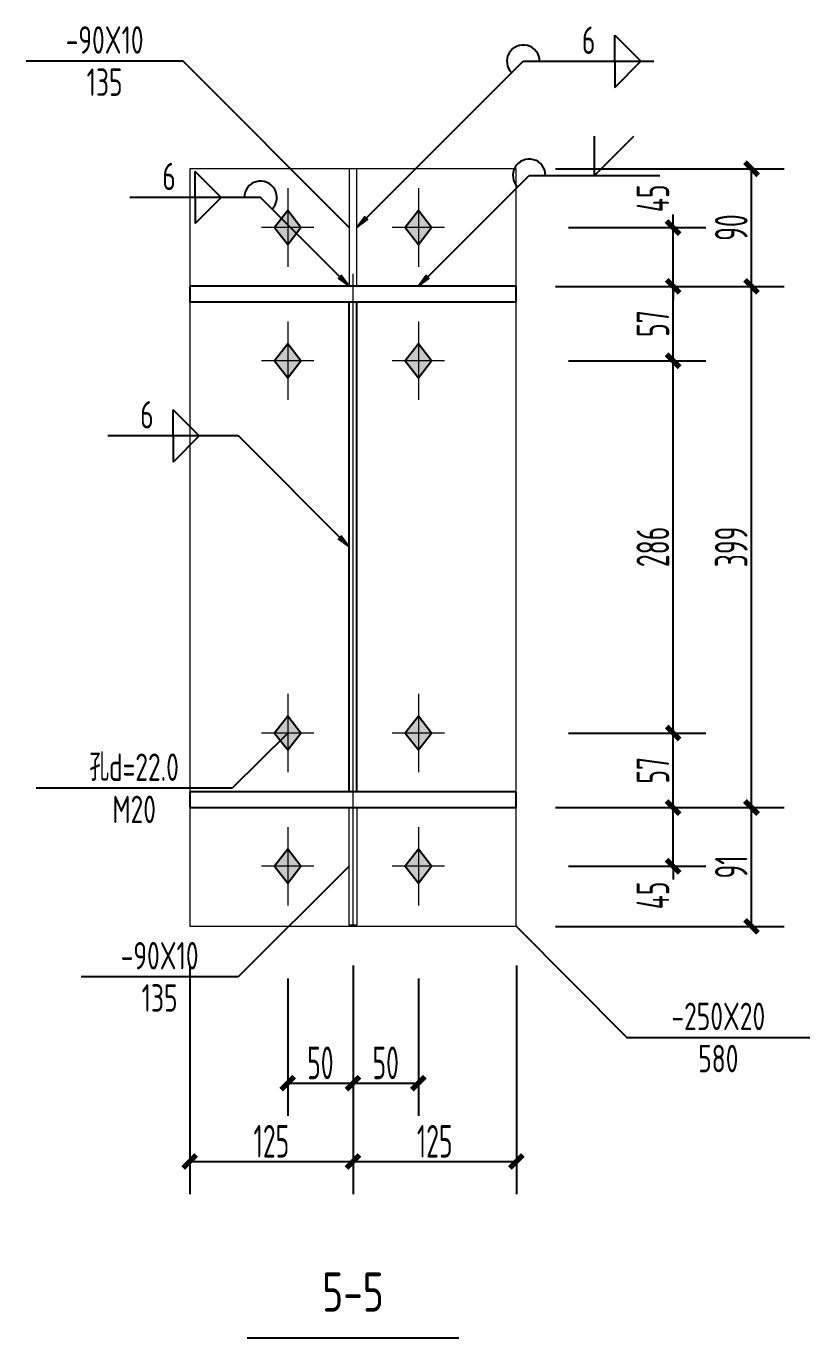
# Model space of a CAD drawing. Extents: x 447413 to 2975780, y -1432727 to 1301644.
# Drawn here: x 2672907 to 2678904, y -1144203 to -1134162 of the extents above; entities that cross this region are included whole.
import ezdxf
from ezdxf.enums import TextEntityAlignment as Align

# ---------------------------------------------------------------- set-up
doc = ezdxf.new("R2010")
doc.units = 0
doc.header["$LTSCALE"] = 1000
doc.header["$MEASUREMENT"] = 0
doc.linetypes.add('线型6', pattern=[8.75, 5, -1.25, 1.25, -1.25])
for name, color, linetype in [('10', 7, 'Continuous'), ('尺寸标注', 253, 'Continuous'), ('焊缝标注', 253, 'Continuous'), ('螺栓孔标注', 253, 'Continuous'), ('钢板标注', 253, 'Continuous')]:
    doc.layers.add(name, color=color, linetype=linetype)
doc.layers.add('20', color=2, linetype='Continuous', lineweight=18)
doc.styles.add('PkpmHz', font='Pkpmeng', dxfattribs={"width": 0.6, "bigfont": 'hztxt'})
doc.dimstyles.new('Pkpm_1.00', dxfattribs={"dimtxt": 250, "dimasz": 100, "dimexe": 250, "dimexo": 0.0625, "dimgap": 30, "dimtad": 1, "dimdec": 0, "dimrnd": 5, "dimzin": 0, "dimdsep": 46, "dimtxsty": 'PkpmHz', "dimblk1": 'ARCHTICK', "dimblk2": 'ARCHTICK', "dimsah": 1, "dimcen": 0.09, "dimadec": 0, "dimazin": 0, "dimtfac": 1, "dimtdec": 0, "dimtmove": 2, "dimatfit": 1, "dimfxl": 0, "dimtolj": 1, "dimtzin": 0, "dimarcsym": 0})

# ---------------------------------------------------------------- blocks, each defined once
blk = doc.blocks.new('_ArchTick')
at = {"color": 0, "linetype": 'ByBlock', "const_width": 0.4}
blk.add_lwpolyline([(-0.5, -0.5), (0.5, 0.5)], dxfattribs=at)
blk = doc.blocks.new('*D1121')
at = {"layer": 'Defpoints', "color": 0, "linetype": 'Continuous', "transparency": 16777216}
for p in [(2676658, -1135703), (2677858, -1135703), (2676658, -1136153)]:
    blk.add_point(p, dxfattribs=at)
at = {"layer": '尺寸标注', "color": 0, "linetype": 'Continuous', "lineweight": -2, "transparency": 16777216}
for p, q in [((2677858, -1135703), (2677858, -1135603)), ((2677058, -1135703), (2678108, -1135703)), ((2677858, -1136153), (2677858, -1135703)), ((2677058, -1136153), (2678108, -1136153)), ((2677858, -1136153), (2677858, -1136253))]:
    blk.add_line(p, q, dxfattribs=at)
at = {"layer": '尺寸标注', "color": 0, "linetype": 'Continuous', "lineweight": -2, "transparency": 16777216, "xscale": 100, "yscale": 100, "zscale": 100}
for p, rotation in [((2677858, -1135703), 270), ((2677858, -1136153), 90)]:
    blk.add_blockref('_ArchTick', p, dxfattribs=dict(at, rotation=rotation))
at = {"layer": '尺寸标注', "color": 0, "linetype": 'Continuous', "transparency": 16777216, "insert": (2677703, -1135479), "char_height": 250, "attachment_point": 5, "rotation": 90, "style": 'PkpmHz'}
blk.add_mtext('\\A1;45', dxfattribs=at)
blk = doc.blocks.new('*D1122')
at = {"layer": 'Defpoints', "color": 0, "linetype": 'Continuous', "transparency": 16777216}
for p in [(2676658, -1136153), (2677858, -1136153), (2676658, -1136723)]:
    blk.add_point(p, dxfattribs=at)
at = {"layer": '尺寸标注', "color": 0, "linetype": 'Continuous', "lineweight": -2, "transparency": 16777216}
for p, q in [((2677058, -1136153), (2678108, -1136153)), ((2677858, -1136723), (2677858, -1136153)), ((2677058, -1136723), (2678108, -1136723))]:
    blk.add_line(p, q, dxfattribs=at)
at = {"layer": '尺寸标注', "color": 0, "linetype": 'Continuous', "lineweight": -2, "transparency": 16777216, "xscale": 100, "yscale": 100, "zscale": 100}
for p, rotation in [((2677858, -1136153), 90), ((2677858, -1136723), 270)]:
    blk.add_blockref('_ArchTick', p, dxfattribs=dict(at, rotation=rotation))
at = {"layer": '尺寸标注', "color": 0, "linetype": 'Continuous', "transparency": 16777216, "insert": (2677703, -1136438), "char_height": 250, "attachment_point": 5, "rotation": 90, "style": 'PkpmHz'}
blk.add_mtext('\\A1;57', dxfattribs=at)
blk = doc.blocks.new('*D1123')
at = {"layer": 'Defpoints', "color": 0, "linetype": 'Continuous', "transparency": 16777216}
for p in [(2676658, -1140143), (2677858, -1140143), (2676658, -1140593)]:
    blk.add_point(p, dxfattribs=at)
at = {"layer": '尺寸标注', "color": 0, "linetype": 'Continuous', "lineweight": -2, "transparency": 16777216}
for p, q in [((2677858, -1140143), (2677858, -1140043)), ((2677058, -1140143), (2678108, -1140143)), ((2677858, -1140593), (2677858, -1140143)), ((2677058, -1140593), (2678108, -1140593)), ((2677858, -1140593), (2677858, -1140693))]:
    blk.add_line(p, q, dxfattribs=at)
at = {"layer": '尺寸标注', "color": 0, "linetype": 'Continuous', "lineweight": -2, "transparency": 16777216, "xscale": 100, "yscale": 100, "zscale": 100}
for p, rotation in [((2677858, -1140143), 270), ((2677858, -1140593), 90)]:
    blk.add_blockref('_ArchTick', p, dxfattribs=dict(at, rotation=rotation))
at = {"layer": '尺寸标注', "color": 0, "linetype": 'Continuous', "transparency": 16777216, "insert": (2677703, -1140816), "char_height": 250, "attachment_point": 5, "rotation": 90, "style": 'PkpmHz'}
blk.add_mtext('\\A1;45', dxfattribs=at)
blk = doc.blocks.new('*D1124')
at = {"layer": 'Defpoints', "color": 0, "linetype": 'Continuous', "transparency": 16777216}
for p in [(2676658, -1139573), (2677858, -1139573), (2676658, -1140143)]:
    blk.add_point(p, dxfattribs=at)
at = {"layer": '尺寸标注', "color": 0, "linetype": 'Continuous', "lineweight": -2, "transparency": 16777216}
for p, q in [((2677058, -1139573), (2678108, -1139573)), ((2677858, -1140143), (2677858, -1139573)), ((2677058, -1140143), (2678108, -1140143))]:
    blk.add_line(p, q, dxfattribs=at)
at = {"layer": '尺寸标注', "color": 0, "linetype": 'Continuous', "lineweight": -2, "transparency": 16777216, "xscale": 100, "yscale": 100, "zscale": 100}
for p, rotation in [((2677858, -1139573), 90), ((2677858, -1140143), 270)]:
    blk.add_blockref('_ArchTick', p, dxfattribs=dict(at, rotation=rotation))
at = {"layer": '尺寸标注', "color": 0, "linetype": 'Continuous', "transparency": 16777216, "insert": (2677703, -1139858), "char_height": 250, "attachment_point": 5, "rotation": 90, "style": 'PkpmHz'}
blk.add_mtext('\\A1;57', dxfattribs=at)
blk = doc.blocks.new('*D1125')
at = {"layer": 'Defpoints', "color": 0, "linetype": 'Continuous', "transparency": 16777216}
for p in [(2676658, -1136723), (2677858, -1136723), (2676658, -1139573)]:
    blk.add_point(p, dxfattribs=at)
at = {"layer": '尺寸标注', "color": 0, "linetype": 'Continuous', "lineweight": -2, "transparency": 16777216}
for p, q in [((2677058, -1136723), (2678108, -1136723)), ((2677858, -1139573), (2677858, -1136723)), ((2677058, -1139573), (2678108, -1139573))]:
    blk.add_line(p, q, dxfattribs=at)
at = {"layer": '尺寸标注', "color": 0, "linetype": 'Continuous', "lineweight": -2, "transparency": 16777216, "xscale": 100, "yscale": 100, "zscale": 100}
for p, rotation in [((2677858, -1136723), 90), ((2677858, -1139573), 270)]:
    blk.add_blockref('_ArchTick', p, dxfattribs=dict(at, rotation=rotation))
at = {"layer": '尺寸标注', "color": 0, "linetype": 'Continuous', "transparency": 16777216, "insert": (2677703, -1138148), "char_height": 250, "attachment_point": 5, "rotation": 90, "style": 'PkpmHz'}
blk.add_mtext('\\A1;286', dxfattribs=at)
blk = doc.blocks.new('*D1126')
at = {"layer": 'Defpoints', "color": 0, "linetype": 'Continuous', "transparency": 16777216}
for p in [(2674908, -1141053), (2675408, -1141053), (2675408, -1142253)]:
    blk.add_point(p, dxfattribs=at)
at = {"layer": '尺寸标注', "color": 0, "linetype": 'Continuous', "lineweight": -2, "transparency": 16777216}
for p, q in [((2674908, -1141453), (2674908, -1142503)), ((2675408, -1141453), (2675408, -1142503)), ((2674908, -1142253), (2675408, -1142253))]:
    blk.add_line(p, q, dxfattribs=at)
at = {"layer": '尺寸标注', "color": 0, "linetype": 'Continuous', "lineweight": -2, "transparency": 16777216, "xscale": 100, "yscale": 100, "zscale": 100, "rotation": 180}
blk.add_blockref('_ArchTick', (2674908, -1142253), dxfattribs=at)
at = {"layer": '尺寸标注', "color": 0, "linetype": 'Continuous', "lineweight": -2, "transparency": 16777216, "xscale": 100, "yscale": 100, "zscale": 100}
blk.add_blockref('_ArchTick', (2675408, -1142253), dxfattribs=at)
at = {"layer": '尺寸标注', "color": 0, "linetype": 'Continuous', "transparency": 16777216, "insert": (2675158, -1142098), "char_height": 250, "attachment_point": 5, "style": 'PkpmHz'}
blk.add_mtext('\\A1;50', dxfattribs=at)
blk = doc.blocks.new('*D1127')
at = {"layer": 'Defpoints', "color": 0, "linetype": 'Continuous', "transparency": 16777216}
for p in [(2675408, -1141053), (2675908, -1141053), (2675908, -1142253)]:
    blk.add_point(p, dxfattribs=at)
at = {"layer": '尺寸标注', "color": 0, "linetype": 'Continuous', "lineweight": -2, "transparency": 16777216}
for p, q in [((2675408, -1141453), (2675408, -1142503)), ((2675908, -1141453), (2675908, -1142503)), ((2675408, -1142253), (2675908, -1142253))]:
    blk.add_line(p, q, dxfattribs=at)
at = {"layer": '尺寸标注', "color": 0, "linetype": 'Continuous', "lineweight": -2, "transparency": 16777216, "xscale": 100, "yscale": 100, "zscale": 100, "rotation": 180}
blk.add_blockref('_ArchTick', (2675408, -1142253), dxfattribs=at)
at = {"layer": '尺寸标注', "color": 0, "linetype": 'Continuous', "lineweight": -2, "transparency": 16777216, "xscale": 100, "yscale": 100, "zscale": 100}
blk.add_blockref('_ArchTick', (2675908, -1142253), dxfattribs=at)
at = {"layer": '尺寸标注', "color": 0, "linetype": 'Continuous', "transparency": 16777216, "insert": (2675658, -1142098), "char_height": 250, "attachment_point": 5, "style": 'PkpmHz'}
blk.add_mtext('\\A1;50', dxfattribs=at)
blk = doc.blocks.new('*D1128')
at = {"layer": 'Defpoints', "color": 0, "linetype": 'Continuous', "transparency": 16777216}
for p in [(2674158, -1141053), (2675408, -1141053), (2675408, -1142853)]:
    blk.add_point(p, dxfattribs=at)
at = {"layer": '尺寸标注', "color": 0, "linetype": 'Continuous', "lineweight": -2, "transparency": 16777216}
for p, q in [((2674158, -1141353), (2674158, -1143103)), ((2675408, -1141353), (2675408, -1143103)), ((2674158, -1142853), (2675408, -1142853))]:
    blk.add_line(p, q, dxfattribs=at)
at = {"layer": '尺寸标注', "color": 0, "linetype": 'Continuous', "lineweight": -2, "transparency": 16777216, "xscale": 100, "yscale": 100, "zscale": 100, "rotation": 180}
blk.add_blockref('_ArchTick', (2674158, -1142853), dxfattribs=at)
at = {"layer": '尺寸标注', "color": 0, "linetype": 'Continuous', "lineweight": -2, "transparency": 16777216, "xscale": 100, "yscale": 100, "zscale": 100}
blk.add_blockref('_ArchTick', (2675408, -1142853), dxfattribs=at)
at = {"layer": '尺寸标注', "color": 0, "linetype": 'Continuous', "transparency": 16777216, "insert": (2674783, -1142698), "char_height": 250, "attachment_point": 5, "style": 'PkpmHz'}
blk.add_mtext('\\A1;125', dxfattribs=at)
blk = doc.blocks.new('*D1129')
at = {"layer": 'Defpoints', "color": 0, "linetype": 'Continuous', "transparency": 16777216}
for p in [(2675408, -1141053), (2676658, -1141053), (2676658, -1142853)]:
    blk.add_point(p, dxfattribs=at)
at = {"layer": '尺寸标注', "color": 0, "linetype": 'Continuous', "lineweight": -2, "transparency": 16777216}
for p, q in [((2675408, -1141353), (2675408, -1143103)), ((2676658, -1141353), (2676658, -1143103)), ((2675408, -1142853), (2676658, -1142853))]:
    blk.add_line(p, q, dxfattribs=at)
at = {"layer": '尺寸标注', "color": 0, "linetype": 'Continuous', "lineweight": -2, "transparency": 16777216, "xscale": 100, "yscale": 100, "zscale": 100, "rotation": 180}
blk.add_blockref('_ArchTick', (2675408, -1142853), dxfattribs=at)
at = {"layer": '尺寸标注', "color": 0, "linetype": 'Continuous', "lineweight": -2, "transparency": 16777216, "xscale": 100, "yscale": 100, "zscale": 100}
blk.add_blockref('_ArchTick', (2676658, -1142853), dxfattribs=at)
at = {"layer": '尺寸标注', "color": 0, "linetype": 'Continuous', "transparency": 16777216, "insert": (2676033, -1142698), "char_height": 250, "attachment_point": 5, "style": 'PkpmHz'}
blk.add_mtext('\\A1;125', dxfattribs=at)
blk = doc.blocks.new('*D1130')
at = {"layer": 'Defpoints', "color": 0, "linetype": 'Continuous', "transparency": 16777216}
for p in [(2676658, -1140143), (2678458, -1140143), (2676658, -1141053)]:
    blk.add_point(p, dxfattribs=at)
at = {"layer": '尺寸标注', "color": 0, "linetype": 'Continuous', "lineweight": -2, "transparency": 16777216}
for p, q in [((2676958, -1140143), (2678708, -1140143)), ((2678458, -1141053), (2678458, -1140143)), ((2676958, -1141053), (2678708, -1141053))]:
    blk.add_line(p, q, dxfattribs=at)
at = {"layer": '尺寸标注', "color": 0, "linetype": 'Continuous', "lineweight": -2, "transparency": 16777216, "xscale": 100, "yscale": 100, "zscale": 100}
for p, rotation in [((2678458, -1140143), 90), ((2678458, -1141053), 270)]:
    blk.add_blockref('_ArchTick', p, dxfattribs=dict(at, rotation=rotation))
at = {"layer": '尺寸标注', "color": 0, "linetype": 'Continuous', "transparency": 16777216, "insert": (2678303, -1140598), "char_height": 250, "attachment_point": 5, "rotation": 90, "style": 'PkpmHz'}
blk.add_mtext('\\A1;91', dxfattribs=at)
blk = doc.blocks.new('*D1131')
at = {"layer": 'Defpoints', "color": 0, "linetype": 'Continuous', "transparency": 16777216}
for p in [(2676658, -1136153), (2678458, -1136153), (2676658, -1140143)]:
    blk.add_point(p, dxfattribs=at)
at = {"layer": '尺寸标注', "color": 0, "linetype": 'Continuous', "lineweight": -2, "transparency": 16777216}
for p, q in [((2676958, -1136153), (2678708, -1136153)), ((2678458, -1140143), (2678458, -1136153)), ((2676958, -1140143), (2678708, -1140143))]:
    blk.add_line(p, q, dxfattribs=at)
at = {"layer": '尺寸标注', "color": 0, "linetype": 'Continuous', "lineweight": -2, "transparency": 16777216, "xscale": 100, "yscale": 100, "zscale": 100}
for p, rotation in [((2678458, -1136153), 90), ((2678458, -1140143), 270)]:
    blk.add_blockref('_ArchTick', p, dxfattribs=dict(at, rotation=rotation))
at = {"layer": '尺寸标注', "color": 0, "linetype": 'Continuous', "transparency": 16777216, "insert": (2678303, -1138148), "char_height": 250, "attachment_point": 5, "rotation": 90, "style": 'PkpmHz'}
blk.add_mtext('\\A1;399', dxfattribs=at)
blk = doc.blocks.new('*D1132')
at = {"layer": 'Defpoints', "color": 0, "linetype": 'Continuous', "transparency": 16777216}
for p in [(2676658, -1135253), (2678458, -1135253), (2676658, -1136153)]:
    blk.add_point(p, dxfattribs=at)
at = {"layer": '尺寸标注', "color": 0, "linetype": 'Continuous', "lineweight": -2, "transparency": 16777216}
for p, q in [((2676958, -1135253), (2678708, -1135253)), ((2678458, -1136153), (2678458, -1135253)), ((2676958, -1136153), (2678708, -1136153))]:
    blk.add_line(p, q, dxfattribs=at)
at = {"layer": '尺寸标注', "color": 0, "linetype": 'Continuous', "lineweight": -2, "transparency": 16777216, "xscale": 100, "yscale": 100, "zscale": 100}
for p, rotation in [((2678458, -1135253), 90), ((2678458, -1136153), 270)]:
    blk.add_blockref('_ArchTick', p, dxfattribs=dict(at, rotation=rotation))
at = {"layer": '尺寸标注', "color": 0, "linetype": 'Continuous', "transparency": 16777216, "insert": (2678303, -1135703), "char_height": 250, "attachment_point": 5, "rotation": 90, "style": 'PkpmHz'}
blk.add_mtext('\\A1;90', dxfattribs=at)

msp = doc.modelspace()

# ---------------------------------------------------------------- hatches: boundary and pattern name
at = {"layer": '10'}
for points in [[(2674907.9, -1135572.6), (2674807.9, -1135702.6), (2674907.9, -1135832.6), (2675007.9, -1135702.6)], [(2675907.9, -1135572.6), (2675807.9, -1135702.6), (2675907.9, -1135832.6), (2676007.9, -1135702.6)], [(2674907.9, -1136592.6), (2674807.9, -1136722.6), (2674907.9, -1136852.6), (2675007.9, -1136722.6)], [(2675907.9, -1136592.6), (2675807.9, -1136722.6), (2675907.9, -1136852.6), (2676007.9, -1136722.6)], [(2674907.9, -1139442.6), (2674807.9, -1139572.6), (2674907.9, -1139702.6), (2675007.9, -1139572.6)], [(2675907.9, -1139442.6), (2675807.9, -1139572.6), (2675907.9, -1139702.6), (2676007.9, -1139572.6)], [(2674907.9, -1140462.6), (2674807.9, -1140592.6), (2674907.9, -1140722.6), (2675007.9, -1140592.6)], [(2675907.9, -1140462.6), (2675807.9, -1140592.6), (2675907.9, -1140722.6), (2676007.9, -1140592.6)]]:
    msp.add_hatch(color=1, dxfattribs=at).paths.add_polyline_path(points)
at = {"layer": '焊缝标注'}
for points in [[(2675437.9, -1135702.6), (2675519.2, -1135642.5), (2675498, -1135621.3)], [(2675377.9, -1136152.6), (2675317.9, -1136071.2), (2675296.6, -1136092.4)], [(2675907.9, -1136152.6), (2675989.2, -1136092.5), (2675968, -1136071.3)], [(2675377.9, -1138147.6), (2675317.9, -1138066.2), (2675296.6, -1138087.4)]]:
    msp.add_hatch(color=256, dxfattribs=at).paths.add_polyline_path(points)

# ---------------------------------------------------------------- linework, layer by layer
at = {"layer": '10', "linetype": '线型6', "lineweight": 18}
msp.add_line((2675407.9, -1141057.6, 126000), (2675407.9, -1135247.6, 126000), dxfattribs=at)
at = {"layer": '10', "color": 9, "lineweight": 18}
for p, q in [((2674907.9, -1135402.6, 126000), (2674907.9, -1136002.6, 126000)), ((2675907.9, -1135402.6, 126000), (2675907.9, -1136002.6, 126000)), ((2675107.9, -1135702.6, 126000), (2674707.9, -1135702.6, 126000)), ((2676107.9, -1135702.6, 126000), (2675707.9, -1135702.6, 126000)), ((2674907.9, -1136422.6, 126000), (2674907.9, -1137022.6, 126000)), ((2675907.9, -1136422.6, 126000), (2675907.9, -1137022.6, 126000)), ((2675107.9, -1136722.6, 126000), (2674707.9, -1136722.6, 126000)), ((2676107.9, -1136722.6, 126000), (2675707.9, -1136722.6, 126000)), ((2674907.9, -1139272.6, 126000), (2674907.9, -1139872.6, 126000)), ((2675907.9, -1139272.6, 126000), (2675907.9, -1139872.6, 126000)), ((2675107.9, -1139572.6, 126000), (2674707.9, -1139572.6, 126000)), ((2676107.9, -1139572.6, 126000), (2675707.9, -1139572.6, 126000)), ((2674907.9, -1140292.6, 126000), (2674907.9, -1140892.6, 126000)), ((2675907.9, -1140292.6, 126000), (2675907.9, -1140892.6, 126000)), ((2675107.9, -1140592.6, 126000), (2674707.9, -1140592.6, 126000)), ((2676107.9, -1140592.6, 126000), (2675707.9, -1140592.6, 126000))]:
    msp.add_line(p, q, dxfattribs=at)
at = {"layer": '10', "color": 3}
for p, q in [((2676657.9, -1136152.6, 126000), (2674157.9, -1136152.6, 126000)), ((2674157.9, -1136152.6, 126000), (2674157.9, -1136272.6, 126000)), ((2676657.9, -1136272.6, 126000), (2676657.9, -1136152.6, 126000)), ((2674157.9, -1136272.6, 126000), (2676657.9, -1136272.6, 126000)), ((2675377.9, -1140022.6, 126000), (2675377.9, -1136272.6, 126000)), ((2675437.9, -1140022.6, 126000), (2675437.9, -1136272.6, 126000)), ((2676657.9, -1140022.6, 126000), (2674157.9, -1140022.6, 126000)), ((2674157.9, -1140022.6, 126000), (2674157.9, -1140142.6, 126000)), ((2676657.9, -1140142.6, 126000), (2676657.9, -1140022.6, 126000)), ((2674157.9, -1140142.6, 126000), (2676657.9, -1140142.6, 126000))]:
    msp.add_line(p, q, dxfattribs=at)
at = {"layer": '10'}
msp.add_line((2674597.9, -1144202.6, 126000), (2676217.9, -1144202.6, 126000), dxfattribs=at)
at = {"layer": '10', "color": 1, "linetype": 'Continuous', "elevation": 126000}
for points in [[(2674907.9, -1135572.6), (2674807.9, -1135702.6), (2674907.9, -1135832.6), (2675007.9, -1135702.6)], [(2675907.9, -1135572.6), (2675807.9, -1135702.6), (2675907.9, -1135832.6), (2676007.9, -1135702.6)], [(2674907.9, -1136592.6), (2674807.9, -1136722.6), (2674907.9, -1136852.6), (2675007.9, -1136722.6)], [(2675907.9, -1136592.6), (2675807.9, -1136722.6), (2675907.9, -1136852.6), (2676007.9, -1136722.6)], [(2674907.9, -1139442.6), (2674807.9, -1139572.6), (2674907.9, -1139702.6), (2675007.9, -1139572.6)], [(2675907.9, -1139442.6), (2675807.9, -1139572.6), (2675907.9, -1139702.6), (2676007.9, -1139572.6)], [(2674907.9, -1140462.6), (2674807.9, -1140592.6), (2674907.9, -1140722.6), (2675007.9, -1140592.6)], [(2675907.9, -1140462.6), (2675807.9, -1140592.6), (2675907.9, -1140722.6), (2676007.9, -1140592.6)]]:
    msp.add_lwpolyline(points, close=True, dxfattribs=at)
at = {"layer": '20'}
for p, q in [((2676657.9, -1135252.6, 126000), (2674157.9, -1135252.6, 126000)), ((2674157.9, -1135252.6, 126000), (2674157.9, -1141052.6, 126000)), ((2675437.9, -1135252.6, 126000), (2675377.9, -1135252.6, 126000)), ((2675377.9, -1135252.6, 126000), (2675377.9, -1136152.6, 126000)), ((2675437.9, -1136152.6, 126000), (2675437.9, -1135252.6, 126000)), ((2676657.9, -1141052.6, 126000), (2676657.9, -1135252.6, 126000)), ((2675377.9, -1136152.6, 126000), (2675437.9, -1136152.6, 126000)), ((2675377.9, -1140142.6, 126000), (2675437.9, -1140142.6, 126000)), ((2675377.9, -1141042.6, 126000), (2675377.9, -1140142.6, 126000)), ((2675437.9, -1140142.6, 126000), (2675437.9, -1141042.6, 126000)), ((2675437.9, -1141042.6, 126000), (2675377.9, -1141042.6, 126000)), ((2674157.9, -1141052.6, 126000), (2676657.9, -1141052.6, 126000))]:
    msp.add_line(p, q, dxfattribs=at)
at = {"layer": '焊缝标注'}
for p, q in [((2677411.2, -1134230.3, 126000), (2677611.2, -1134430.3, 126000)), ((2677411.2, -1134430.3, 126000), (2677411.2, -1134230.3, 126000)), ((2675437.9, -1135702.6, 126000), (2676711.2, -1134430.3, 126000)), ((2676711.2, -1134430.3, 126000), (2677711.2, -1134430.3, 126000)), ((2677411.2, -1134630.3, 126000), (2677611.2, -1134430.3, 126000)), ((2677411.2, -1134430.3, 126000), (2677411.2, -1134630.3, 126000)), ((2677256.7, -1135304.4, 126000), (2677256.7, -1135004.4, 126000)), ((2677256.7, -1135304.4, 126000), (2677556.7, -1135004.4, 126000)), ((2674399.9, -1135473, 126000), (2674199.9, -1135273, 126000)), ((2674199.9, -1135473, 126000), (2674199.9, -1135273, 126000)), ((2675907.9, -1136152.6, 126000), (2676756.7, -1135304.4, 126000)), ((2676756.7, -1135304.4, 126000), (2677756.7, -1135304.4, 126000)), ((2674699.9, -1135473, 126000), (2673699.9, -1135473, 126000)), ((2674399.9, -1135473, 126000), (2674199.9, -1135673, 126000)), ((2674199.9, -1135473, 126000), (2674199.9, -1135673, 126000)), ((2675377.9, -1136152.6, 126000), (2674699.9, -1135473, 126000)), ((2674230.4, -1137298.1, 126000), (2674030.4, -1137098.1, 126000)), ((2674030.4, -1137298.1, 126000), (2674030.4, -1137098.1, 126000)), ((2674530.4, -1137298.1, 126000), (2673530.4, -1137298.1, 126000)), ((2674230.4, -1137298.1, 126000), (2674030.4, -1137498.1, 126000)), ((2674030.4, -1137298.1, 126000), (2674030.4, -1137498.1, 126000)), ((2675377.9, -1138147.6, 126000), (2674530.4, -1137298.1, 126000))]:
    msp.add_line(p, q, dxfattribs=at)
at = {"layer": '焊缝标注', "linetype": 'Continuous', "elevation": 126000}
for points in [[(2675437.9, -1135702.6), (2675519.2, -1135642.5), (2675498, -1135621.3)], [(2675377.9, -1136152.6), (2675317.9, -1136071.2), (2675296.6, -1136092.4)], [(2675907.9, -1136152.6), (2675989.2, -1136092.5), (2675968, -1136071.3)], [(2675377.9, -1138147.6), (2675317.9, -1138066.2), (2675296.6, -1138087.4)]]:
    msp.add_lwpolyline(points, close=True, dxfattribs=at)
at = {"layer": '焊缝标注'}
for centre, start, end in [((2676711.2, -1134430.3, 126000), 0, 224.97719), ((2676756.7, -1135304.4, 126000), 0, 224.97719), ((2674699.9, -1135473, 126000), 314.93158, 180)]:
    msp.add_arc(centre, 125, start, end, dxfattribs=at)
at = {"layer": '螺栓孔标注'}
for p, q in [((2674907.9, -1139572.6, 126000), (2674482.8, -1139996, 126000)), ((2674482.8, -1139996, 126000), (2672982.8, -1139996, 126000))]:
    msp.add_line(p, q, dxfattribs=at)
at = {"layer": '螺栓孔标注', "const_width": 0.1, "elevation": 126000}
msp.add_lwpolyline([(2674907.9, -1139572.6, 1), (2674907.8, -1139572.6, 1)], format="xyb", close=True, dxfattribs=at)
at = {"layer": '钢板标注'}
for p, q in [((2674106.6, -1134428.3, 126000), (2672906.6, -1134428.3, 126000)), ((2675377.9, -1135702.6, 126000), (2674106.6, -1134428.3, 126000)), ((2675377.9, -1140592.6, 126000), (2674527.7, -1141439.4, 126000)), ((2676657.9, -1141052.6, 126000), (2677504, -1141903.5, 126000)), ((2674527.7, -1141439.4, 126000), (2673327.7, -1141439.4, 126000)), ((2677504, -1141903.5, 126000), (2678904, -1141903.5, 126000))]:
    msp.add_line(p, q, dxfattribs=at)
at = {"layer": '钢板标注', "const_width": 0.1, "elevation": 126000}
for points in [[(2675377.9, -1135702.6, 1), (2675377.8, -1135702.6, 1)], [(2675377.9, -1140592.6, 1), (2675377.8, -1140592.6, 1)], [(2676657.9, -1141052.6, 1), (2676657.8, -1141052.6, 1)]]:
    msp.add_lwpolyline(points, format="xyb", close=True, dxfattribs=at)

# ---------------------------------------------------------------- texts
at = {"layer": '10', "style": 'PkpmHz', "width": 0.77}
msp.add_text('5-5', height=300, dxfattribs=at).set_placement((2675407.9, -1143852.6, 126000), align=Align.MIDDLE_CENTER)
at = {"layer": '焊缝标注', "style": 'PkpmHz', "width": 0.71}
for p in [(2677211.2, -1134373.7, 126000), (2673999.9, -1135416.4, 126000), (2673830.4, -1137241.4, 126000)]:
    msp.add_text('6', height=210, dxfattribs=at).set_placement(p, align=Align.CENTER)
at = {"layer": '螺栓孔标注', "style": 'PkpmHz', "width": 0.71}
msp.add_text('孔d=22.0', height=210, dxfattribs=at).set_placement((2673732.8, -1139939.4, 126000), align=Align.CENTER)
msp.add_text('M20', height=210, dxfattribs=at).set_placement((2673732.8, -1140052.6, 126000), align=Align.TOP_CENTER)
at = {"layer": '钢板标注', "style": 'PkpmHz', "width": 0.71}
for s, p in [('-90X10', (2673506.6, -1134371.7, 126000)), ('-90X10', (2673927.7, -1141382.8, 126000)), ('-250X20', (2678204, -1141846.9, 126000))]:
    msp.add_text(s, height=210, dxfattribs=at).set_placement(p, align=Align.CENTER)
for s, p in [('135', (2673506.6, -1134484.9, 126000)), ('135', (2673927.7, -1141496, 126000)), ('580', (2678204, -1141960.1, 126000))]:
    msp.add_text(s, height=210, dxfattribs=at).set_placement(p, align=Align.TOP_CENTER)

# ---------------------------------------------------------------- dimensions: what is measured, and where the dimension line sits
at = {"layer": '尺寸标注', "linetype": 'Continuous'}
for base, p1, p2, text, override, picture, middle in [((2678457.9, -1135252.6, 126000), (2676657.9, -1136152.6, 126000), (2676657.9, -1135252.6, 126000), '90', {"dimexo": 300, "dimtih": 0, "dimtoh": 0}, '*D1132', (2678302.9, -1135702.6, 126000)), ((2677857.9, -1136152.6, 126000), (2676657.9, -1136722.6, 126000), (2676657.9, -1136152.6, 126000), '57', {"dimexo": 400, "dimtih": 0, "dimtoh": 0}, '*D1122', (2677702.9, -1136437.6, 126000)), ((2678457.9, -1136152.6, 126000), (2676657.9, -1140142.6, 126000), (2676657.9, -1136152.6, 126000), '399', {"dimexo": 300, "dimtih": 0, "dimtoh": 0}, '*D1131', (2678302.9, -1138147.6, 126000)), ((2677857.9, -1136722.6, 126000), (2676657.9, -1139572.6, 126000), (2676657.9, -1136722.6, 126000), '286', {"dimexo": 400, "dimtih": 0, "dimtoh": 0}, '*D1125', (2677702.9, -1138147.6, 126000)), ((2677857.9, -1139572.6, 126000), (2676657.9, -1140142.6, 126000), (2676657.9, -1139572.6, 126000), '57', {"dimexo": 400, "dimtih": 0, "dimtoh": 0}, '*D1124', (2677702.9, -1139857.6, 126000)), ((2678457.9, -1140142.6, 126000), (2676657.9, -1141052.6, 126000), (2676657.9, -1140142.6, 126000), '91', {"dimexo": 300, "dimtih": 0, "dimtoh": 0}, '*D1130', (2678302.9, -1140597.6, 126000))]:
    dim = msp.add_linear_dim(base=base, p1=p1, p2=p2, angle=90, text=text, dimstyle='Pkpm_1.00', override=override, dxfattribs=at)
    dim.commit()
    dim.dimension.update_dxf_attribs({"geometry": picture, "text_midpoint": middle})
for base, p1, p2, picture, middle in [((2677857.9, -1135702.6, 126000), (2676657.9, -1136152.6, 126000), (2676657.9, -1135702.6, 126000), '*D1121', (2677702.6, -1135479, 126000)), ((2677857.9, -1140142.6, 126000), (2676657.9, -1140592.6, 126000), (2676657.9, -1140142.6, 126000), '*D1123', (2677702.6, -1140816.2, 126000))]:
    dim = msp.add_linear_dim(base=base, p1=p1, p2=p2, angle=90, text='45', dimstyle='Pkpm_1.00', override={"dimexo": 400, "dimtih": 0, "dimtoh": 0}, dxfattribs=at)
    dim.commit()
    dim.dimension.update_dxf_attribs({"geometry": picture, "text_midpoint": middle, "dimtype": 128})
for base, p1, p2, text, override, picture, middle in [((2675407.9, -1142852.6, 126000), (2674157.9, -1141052.6, 126000), (2675407.9, -1141052.6, 126000), '125', {"dimexo": 300, "dimtih": 0, "dimtoh": 0}, '*D1128', (2674782.9, -1142697.6, 126000)), ((2675407.9, -1142252.6, 126000), (2674907.9, -1141052.6, 126000), (2675407.9, -1141052.6, 126000), '50', {"dimexo": 400, "dimtih": 0, "dimtoh": 0}, '*D1126', (2675157.9, -1142097.6, 126000)), ((2675907.9, -1142252.6, 126000), (2675407.9, -1141052.6, 126000), (2675907.9, -1141052.6, 126000), '50', {"dimexo": 400, "dimtih": 0, "dimtoh": 0}, '*D1127', (2675657.9, -1142097.6, 126000)), ((2676657.9, -1142852.6, 126000), (2675407.9, -1141052.6, 126000), (2676657.9, -1141052.6, 126000), '125', {"dimexo": 300, "dimtih": 0, "dimtoh": 0}, '*D1129', (2676032.9, -1142697.6, 126000))]:
    dim = msp.add_linear_dim(base=base, p1=p1, p2=p2, text=text, dimstyle='Pkpm_1.00', override=override, dxfattribs=at)
    dim.commit()
    dim.dimension.update_dxf_attribs({"geometry": picture, "text_midpoint": middle})

doc.saveas('drawing.dxf')
